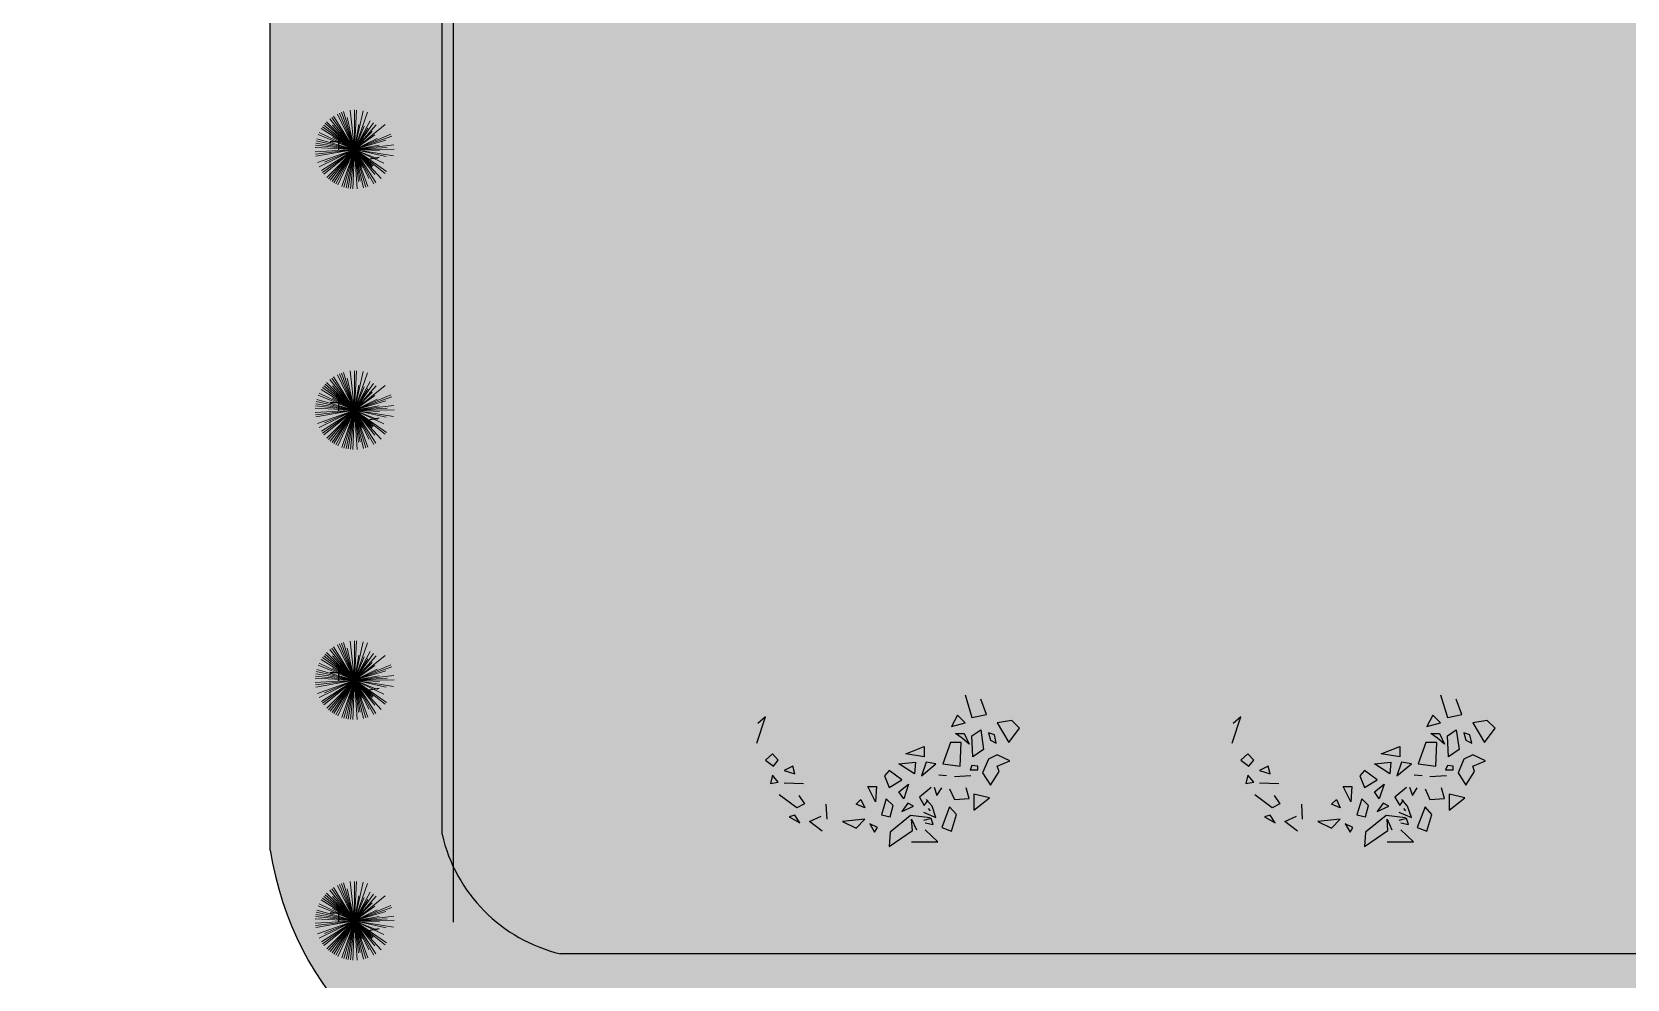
# Model space of a CAD drawing. Header units: millimetres. Extents: x -1544140 to 7445918, y -1294905 to 2019878.
# Drawn here: x 1790708 to 1794939, y 35731 to 38244 of the extents above; entities that cross this region are included whole.
import ezdxf

# ---------------------------------------------------------------- set-up
doc = ezdxf.new("R2010")
doc.units = ezdxf.units.MM
doc.header["$MEASUREMENT"] = 0
doc.layers.add('marc det', color=74, linetype='Continuous', lineweight=18)
picture_1 = doc.add_image_def('image5.png', size_in_pixel=(1482, 826))

msp = doc.modelspace()

# ---------------------------------------------------------------- hatches: boundary and pattern name
at = {"true_color": 0x8dc133, "transparency": 33554687}
h = msp.add_hatch(color=65, dxfattribs=at)
h.dxf.hatch_style = 1
h.paths.add_polyline_path([(1798292.4, 35898), (1798292.4, 39994.8, 0.352206), (1797396.1, 40698.8), (1791984.2, 40698.8, 0.266602), (1791340.6, 40009.7), (1791340.6, 36073, 0.323619), (1792065.9, 35342.5), (1797799.2, 35342.5, 0.388077)])
h.paths.add_polyline_path([(1797765.6, 35798.1), (1792109.9, 35798.1, -0.285044), (1791796.1, 36115.1), (1791796.1, 39948.3, -0.211803), (1792064.2, 40243.2), (1797399.2, 40243.2, -0.326949), (1797836.8, 39933.6), (1797836.8, 35893.4, -0.351898)], flags=16)
at = {"true_color": 0xb8d93f, "transparency": 33554687}
h = msp.add_hatch(color=63, dxfattribs=at)
h.dxf.hatch_style = 1
h.paths.add_polyline_path([(1797836.8, 39933.6, 0.326949), (1797399.2, 40243.2), (1792064.2, 40243.2, 0.386529), (1791796.1, 39638.9), (1791796.1, 36115.1, 0.417198), (1792307, 35798.1), (1797765.6, 35798.1, 0.351898), (1797836.8, 35893.4)])
at = {"layer": 'marc det'}
for points in [[(1792797.5, 36729.1), (1792729.1, 36710.8), (1792706.5, 36681.9), (1792665.3, 36623.9), (1792621.8, 36618.8), (1792616, 36568.8), (1792632.7, 36547.6), (1792620.2, 36515.8), (1792572.1, 36425.7), (1792587.6, 36394.5), (1792614, 36355.8), (1792614.5, 36321.6), (1792562.1, 36301.5), (1792635.1, 36296.4), (1792626.1, 36262.8), (1792649.7, 36238.1), (1792652.7, 36207), (1792688.7, 36167.6), (1792700.5, 36123.5), (1792733.6, 36098.2), (1792757.8, 36103), (1792789.5, 36084.8), (1792803.9, 36043.6), (1792814.1, 35991.9), (1792825.3, 36030.7), (1792859.8, 36062), (1792903.2, 36048.5), (1792932, 36029.7), (1792967.2, 36041.6), (1793004.8, 36041.6), (1793028.9, 36014.6), (1793038.5, 36045.8), (1793077.9, 36068.2), (1793119, 36066.5), (1793161.9, 36087.2), (1793174.9, 36116.6), (1793197.7, 36128.4), (1793227.8, 36134.4), (1793238.5, 36175.6), (1793258.9, 36199.1), (1793314.2, 36205.1), (1793356.6, 36196.4), (1793320.4, 36221), (1793293.3, 36247.5), (1793294.7, 36272.2), (1793319.3, 36306.3), (1793339.5, 36347), (1793336, 36380.5), (1793341.9, 36462.3), (1793410.1, 36497.7), (1793326.6, 36492.3), (1793303.4, 36530.5), (1793299.5, 36566.4), (1793274.2, 36615.2), (1793244.1, 36641), (1793230.2, 36679.8), (1793199.3, 36693.3), (1793159.2, 36722.1), (1793126.1, 36718.8), (1793127, 36774.4), (1793091.7, 36730.8), (1793078.7, 36764.9), (1793061.3, 36773.7), (1793019.4, 36786), (1793010.7, 36775.9), (1792933.5, 36770.5), (1792912.1, 36783.4), (1792874.3, 36768.7), (1792845.3, 36772.7), (1792815.9, 36810.9), (1792788.5, 36854.4), (1792799.9, 36812.7), (1792811.4, 36753.8)], [(1794058.3, 36729.1), (1793989.8, 36710.8), (1793967.3, 36681.9), (1793926, 36623.9), (1793882.6, 36618.8), (1793876.8, 36568.8), (1793893.5, 36547.6), (1793880.9, 36515.8), (1793832.9, 36425.7), (1793848.4, 36394.5), (1793874.8, 36355.8), (1793875.3, 36321.6), (1793822.8, 36301.5), (1793895.9, 36296.4), (1793886.8, 36262.8), (1793910.5, 36238.1), (1793913.5, 36207), (1793949.4, 36167.6), (1793961.2, 36123.5), (1793994.4, 36098.2), (1794018.5, 36103), (1794050.3, 36084.8), (1794064.7, 36043.6), (1794074.9, 35991.9), (1794086, 36030.7), (1794120.6, 36062), (1794164, 36048.5), (1794192.7, 36029.7), (1794228, 36041.6), (1794265.6, 36041.6), (1794289.7, 36014.6), (1794299.2, 36045.8), (1794338.7, 36068.2), (1794379.7, 36066.5), (1794422.7, 36087.2), (1794435.7, 36116.6), (1794458.4, 36128.4), (1794488.6, 36134.4), (1794499.3, 36175.6), (1794519.7, 36199.1), (1794574.9, 36205.1), (1794617.4, 36196.4), (1794581.2, 36221), (1794554.1, 36247.5), (1794555.5, 36272.2), (1794580.1, 36306.3), (1794600.3, 36347), (1794596.8, 36380.5), (1794602.6, 36462.3), (1794670.9, 36497.7), (1794587.3, 36492.3), (1794564.2, 36530.5), (1794560.2, 36566.4), (1794535, 36615.2), (1794504.8, 36641), (1794490.9, 36679.8), (1794460.1, 36693.3), (1794420, 36722.1), (1794386.8, 36718.8), (1794387.7, 36774.4), (1794352.4, 36730.8), (1794339.5, 36764.9), (1794322.1, 36773.7), (1794280.2, 36786), (1794271.5, 36775.9), (1794194.2, 36770.5), (1794172.9, 36783.4), (1794135.1, 36768.7), (1794106.1, 36772.7), (1794076.6, 36810.9), (1794049.3, 36854.4), (1794060.6, 36812.7), (1794072.2, 36753.8)]]:
    msp.add_hatch(color=102, dxfattribs=at).paths.add_polyline_path(points)

# ---------------------------------------------------------------- linework, layer by layer
at = {"color": 116, "true_color": 0x136734}
for p, q in [((1791544.1, 37951.7), (1791499.8, 37951.7)), ((1791521.9, 37973.9), (1791521.9, 37929.6)), ((1791521.9, 37282.2), (1791521.9, 37237.9)), ((1791544.1, 37260), (1791499.8, 37260)), ((1791521.9, 36565.8), (1791521.9, 36521.5)), ((1791544.1, 36543.6), (1791499.8, 36543.6)), ((1791521.9, 35927.5), (1791521.9, 35883.2)), ((1791544.1, 35905.4), (1791499.8, 35905.4))]:
    msp.add_line(p, q, dxfattribs=at)
at = {"color": 116, "lineweight": -2, "true_color": 0x136734}
for p, q in [((1791595.7, 37905.2), (1791629.1, 37911.1)), ((1791595.7, 37213.6), (1791629.1, 37219.5)), ((1791595.7, 36497.1), (1791629.1, 36503)), ((1791595.7, 35858.9), (1791629.1, 35864.8))]:
    msp.add_line(p, q, dxfattribs=at)
at = {"color": 96}
for p, q in [((1793183.2, 36485.2), (1793201.3, 36424.8)), ((1793240.1, 36432.8), (1793224.6, 36473.1)), ((1794444, 36485.2), (1794462.1, 36424.8)), ((1794500.8, 36432.8), (1794485.3, 36473.1)), ((1792630.8, 36356.3), (1792654.1, 36426.8)), ((1792654.1, 36426.8), (1792633.4, 36408.7)), ((1793162.6, 36430.8), (1793147.1, 36400.6)), ((1793183.2, 36410.7), (1793162.6, 36430.8)), ((1793201.3, 36424.8), (1793240.1, 36432.8)), ((1793891.6, 36356.3), (1793914.8, 36426.8)), ((1793914.8, 36426.8), (1793894.1, 36408.7)), ((1794423.4, 36430.8), (1794407.9, 36400.6)), ((1794444, 36410.7), (1794423.4, 36430.8)), ((1794462.1, 36424.8), (1794500.8, 36432.8)), ((1793147.1, 36400.6), (1793183.2, 36410.7)), ((1793157.4, 36382.5), (1793180.7, 36382.5)), ((1793175.5, 36370.4), (1793157.4, 36382.5)), ((1793180.7, 36382.5), (1793193.6, 36354.3)), ((1793201.3, 36376.4), (1793224.6, 36392.5)), ((1793224.6, 36392.5), (1793232.3, 36340.2)), ((1793260.7, 36378.5), (1793245.2, 36384.5)), ((1793245.2, 36384.5), (1793250.4, 36364.4)), ((1793307.2, 36416.7), (1793268.5, 36410.7)), ((1793268.5, 36410.7), (1793299.4, 36358.3)), ((1793299.4, 36358.3), (1793327.8, 36396.6)), ((1793327.8, 36396.6), (1793307.2, 36416.7)), ((1794407.9, 36400.6), (1794444, 36410.7)), ((1794418.2, 36382.5), (1794441.4, 36382.5)), ((1794436.3, 36370.4), (1794418.2, 36382.5)), ((1794441.4, 36382.5), (1794454.4, 36354.3)), ((1794462.1, 36376.4), (1794485.3, 36392.5)), ((1794485.3, 36392.5), (1794493.1, 36340.2)), ((1794521.5, 36378.5), (1794506, 36384.5)), ((1794506, 36384.5), (1794511.1, 36364.4)), ((1794567.9, 36416.7), (1794529.2, 36410.7)), ((1794529.2, 36410.7), (1794560.2, 36358.3)), ((1794560.2, 36358.3), (1794588.6, 36396.6)), ((1794588.6, 36396.6), (1794567.9, 36416.7)), ((1793025.8, 36328.1), (1793074.8, 36348.3)), ((1793074.8, 36348.3), (1793074.8, 36320.1)), ((1793144.5, 36358.3), (1793123.9, 36301.9)), ((1793172.9, 36358.3), (1793144.5, 36358.3)), ((1793170.4, 36295.9), (1793172.9, 36358.3)), ((1793193.6, 36354.3), (1793175.5, 36370.4)), ((1793203.9, 36320.1), (1793201.3, 36376.4)), ((1793232.3, 36340.2), (1793203.9, 36320.1)), ((1793250.4, 36364.4), (1793265.9, 36356.3)), ((1793265.9, 36356.3), (1793260.7, 36378.5)), ((1794286.6, 36328.1), (1794335.6, 36348.3)), ((1794335.6, 36348.3), (1794335.6, 36320.1)), ((1794405.3, 36358.3), (1794384.6, 36301.9)), ((1794433.7, 36358.3), (1794405.3, 36358.3)), ((1794431.1, 36295.9), (1794433.7, 36358.3)), ((1794454.4, 36354.3), (1794436.3, 36370.4)), ((1794464.7, 36320.1), (1794462.1, 36376.4)), ((1794493.1, 36340.2), (1794464.7, 36320.1)), ((1794511.1, 36364.4), (1794526.6, 36356.3)), ((1794526.6, 36356.3), (1794521.5, 36378.5)), ((1792672.1, 36328.1), (1792654.1, 36312)), ((1792654.1, 36312), (1792674.7, 36295.9)), ((1792687.6, 36312), (1792672.1, 36328.1)), ((1792674.7, 36295.9), (1792687.6, 36312)), ((1792726.3, 36295.9), (1792703.1, 36283.8)), ((1792731.5, 36275.8), (1792726.3, 36295.9)), ((1793007.7, 36301.9), (1793051.6, 36306)), ((1793049, 36275.8), (1793007.7, 36301.9)), ((1793074.8, 36320.1), (1793025.8, 36328.1)), ((1793051.6, 36306), (1793049, 36275.8)), ((1793080, 36306), (1793067.1, 36269.7)), ((1793067.1, 36269.7), (1793105.8, 36301.9)), ((1793105.8, 36301.9), (1793080, 36306)), ((1793123.9, 36301.9), (1793170.4, 36295.9)), ((1793201.3, 36297.9), (1793196.2, 36285.8)), ((1793216.8, 36295.9), (1793201.3, 36297.9)), ((1793216.8, 36285.8), (1793216.8, 36295.9)), ((1793245.2, 36314), (1793229.7, 36277.8)), ((1793268.5, 36326.1), (1793245.2, 36314)), ((1793302, 36310), (1793268.5, 36326.1)), ((1793268.5, 36295.9), (1793302, 36310)), ((1793273.6, 36281.8), (1793268.5, 36295.9)), ((1793932.9, 36328.1), (1793914.8, 36312)), ((1793914.8, 36312), (1793935.5, 36295.9)), ((1793948.4, 36312), (1793932.9, 36328.1)), ((1793935.5, 36295.9), (1793948.4, 36312)), ((1793987.1, 36295.9), (1793963.9, 36283.8)), ((1793992.2, 36275.8), (1793987.1, 36295.9)), ((1794268.5, 36301.9), (1794312.4, 36306)), ((1794309.8, 36275.8), (1794268.5, 36301.9)), ((1794335.6, 36320.1), (1794286.6, 36328.1)), ((1794312.4, 36306), (1794309.8, 36275.8)), ((1794340.8, 36306), (1794327.9, 36269.7)), ((1794327.9, 36269.7), (1794366.6, 36301.9)), ((1794366.6, 36301.9), (1794340.8, 36306)), ((1794384.6, 36301.9), (1794431.1, 36295.9)), ((1794462.1, 36297.9), (1794456.9, 36285.8)), ((1794477.6, 36295.9), (1794462.1, 36297.9)), ((1794477.6, 36285.8), (1794477.6, 36295.9)), ((1794506, 36314), (1794490.5, 36277.8)), ((1794529.2, 36326.1), (1794506, 36314)), ((1794562.8, 36310), (1794529.2, 36326.1)), ((1794529.2, 36295.9), (1794562.8, 36310)), ((1794534.4, 36281.8), (1794529.2, 36295.9)), ((1792672.1, 36271.7), (1792666.9, 36249.6)), ((1792666.9, 36249.6), (1792687.6, 36253.6)), ((1792687.6, 36253.6), (1792672.1, 36271.7)), ((1792703.1, 36283.8), (1792731.5, 36275.8)), ((1792981.9, 36283.8), (1792969, 36269.7)), ((1792969, 36269.7), (1792981.9, 36239.5)), ((1793015.5, 36259.7), (1792981.9, 36283.8)), ((1792981.9, 36239.5), (1793015.5, 36259.7)), ((1793134.2, 36269.7), (1793113.5, 36271.7)), ((1793198.7, 36269.7), (1793154.9, 36267.7)), ((1793196.2, 36285.8), (1793216.8, 36285.8)), ((1793229.7, 36277.8), (1793250.4, 36245.6)), ((1793250.4, 36245.6), (1793273.6, 36281.8)), ((1793932.9, 36271.7), (1793927.7, 36249.6)), ((1793927.7, 36249.6), (1793948.4, 36253.6)), ((1793948.4, 36253.6), (1793932.9, 36271.7)), ((1793963.9, 36283.8), (1793992.2, 36275.8)), ((1794242.7, 36283.8), (1794229.7, 36269.7)), ((1794229.7, 36269.7), (1794242.7, 36239.5)), ((1794276.2, 36259.7), (1794242.7, 36283.8)), ((1794242.7, 36239.5), (1794276.2, 36259.7)), ((1794395, 36269.7), (1794374.3, 36271.7)), ((1794459.5, 36269.7), (1794415.6, 36267.7)), ((1794456.9, 36285.8), (1794477.6, 36285.8)), ((1794490.5, 36277.8), (1794511.1, 36245.6)), ((1794511.1, 36245.6), (1794534.4, 36281.8)), ((1792736.8, 36185.4), (1792690.3, 36219.7)), ((1792703.1, 36251.6), (1792754.7, 36249.6)), ((1792742, 36217.7), (1792757.4, 36195.5)), ((1792945.7, 36201.3), (1792925.1, 36241.5)), ((1792925.1, 36241.5), (1792948.3, 36241.5)), ((1792948.3, 36241.5), (1792945.7, 36201.3)), ((1793007.7, 36227.4), (1793033.5, 36247.6)), ((1793020.6, 36209.3), (1793007.7, 36227.4)), ((1793033.5, 36247.6), (1793020.6, 36209.3)), ((1793092.9, 36239.5), (1793061.9, 36213.3)), ((1793061.9, 36213.3), (1793074.8, 36191.2)), ((1793100.8, 36239.8), (1793108.5, 36217.7)), ((1793108.5, 36217.7), (1793121.5, 36237.8)), ((1793142.1, 36235.8), (1793155, 36207.6)), ((1793193.7, 36209.6), (1793186, 36237.8)), ((1793247.8, 36211.3), (1793206.5, 36221.4)), ((1793206.5, 36221.4), (1793206.5, 36179.1)), ((1793206.5, 36179.1), (1793247.8, 36211.3)), ((1793997.6, 36185.4), (1793951.1, 36219.7)), ((1793963.9, 36251.6), (1794015.5, 36249.6)), ((1794002.7, 36217.7), (1794018.2, 36195.5)), ((1794206.5, 36201.3), (1794185.9, 36241.5)), ((1794185.9, 36241.5), (1794209.1, 36241.5)), ((1794209.1, 36241.5), (1794206.5, 36201.3)), ((1794268.5, 36227.4), (1794294.3, 36247.6)), ((1794281.4, 36209.3), (1794268.5, 36227.4)), ((1794294.3, 36247.6), (1794281.4, 36209.3)), ((1794353.7, 36239.5), (1794322.7, 36213.3)), ((1794322.7, 36213.3), (1794335.6, 36191.2)), ((1794361.5, 36239.8), (1794369.3, 36217.7)), ((1794369.3, 36217.7), (1794382.2, 36237.8)), ((1794402.9, 36235.8), (1794415.8, 36207.6)), ((1794454.5, 36209.6), (1794446.7, 36237.8)), ((1794508.5, 36211.3), (1794467.2, 36221.4)), ((1794467.2, 36221.4), (1794467.2, 36179.1)), ((1794467.2, 36179.1), (1794508.5, 36211.3)), ((1792757.4, 36195.5), (1792736.8, 36185.4)), ((1792814.1, 36195.2), (1792816.7, 36155)), ((1792894.1, 36195.2), (1792907, 36207.3)), ((1792917.4, 36185.2), (1792894.1, 36195.2)), ((1792907, 36207.3), (1792917.4, 36185.2)), ((1792974.1, 36209.3), (1792961.3, 36167)), ((1792992.2, 36191.2), (1792974.1, 36209.3)), ((1792984.5, 36161), (1792992.2, 36191.2)), ((1793031, 36197.2), (1793015.5, 36175.1)), ((1793015.5, 36175.1), (1793046.4, 36189.2)), ((1793046.4, 36189.2), (1793031, 36197.2)), ((1793072.4, 36173.4), (1793105.9, 36159.3)), ((1793074.8, 36191.2), (1793085.2, 36205.3)), ((1793095.6, 36189.5), (1793080.1, 36207.6)), ((1793085.2, 36183.2), (1793090.3, 36177.1)), ((1793105.9, 36159.3), (1793095.6, 36189.5)), ((1793142.1, 36187.4), (1793121.5, 36133.1)), ((1793160.2, 36167.3), (1793142.1, 36187.4)), ((1793155, 36207.6), (1793193.7, 36209.6)), ((1794018.2, 36195.5), (1793997.6, 36185.4)), ((1794074.9, 36195.2), (1794077.4, 36155)), ((1794154.9, 36195.2), (1794167.8, 36207.3)), ((1794178.1, 36185.2), (1794154.9, 36195.2)), ((1794167.8, 36207.3), (1794178.1, 36185.2)), ((1794234.9, 36209.3), (1794222, 36167)), ((1794253, 36191.2), (1794234.9, 36209.3)), ((1794245.2, 36161), (1794253, 36191.2)), ((1794291.7, 36197.2), (1794276.2, 36175.1)), ((1794276.2, 36175.1), (1794307.2, 36189.2)), ((1794307.2, 36189.2), (1794291.7, 36197.2)), ((1794333.2, 36173.4), (1794366.7, 36159.3)), ((1794335.6, 36191.2), (1794345.9, 36205.3)), ((1794356.4, 36189.5), (1794340.9, 36207.6)), ((1794345.9, 36183.2), (1794351.1, 36177.1)), ((1794366.7, 36159.3), (1794356.4, 36189.5)), ((1794402.9, 36187.4), (1794382.2, 36133.1)), ((1794420.9, 36167.3), (1794402.9, 36187.4)), ((1794415.8, 36207.6), (1794454.5, 36209.6)), ((1792731.6, 36165.3), (1792716.2, 36161.3)), ((1792716.2, 36161.3), (1792744.6, 36145.2)), ((1792744.6, 36145.2), (1792731.6, 36165.3)), ((1792770.4, 36149.2), (1792801.3, 36163.3)), ((1792803.9, 36123), (1792770.4, 36149.2)), ((1792917.4, 36155), (1792858, 36148.9)), ((1792858, 36148.9), (1792894.1, 36130.8)), ((1792894.1, 36130.8), (1792917.4, 36155)), ((1792950.9, 36132.8), (1792930.3, 36142.9)), ((1792930.3, 36142.9), (1792943.2, 36120.7)), ((1792943.2, 36120.7), (1792950.9, 36132.8)), ((1792961.3, 36167), (1792984.5, 36161)), ((1793038.7, 36165), (1792984.5, 36120.7)), ((1793090.3, 36159), (1793038.7, 36165)), ((1793043.8, 36124.7), (1793041.3, 36155)), ((1793041.3, 36155), (1793054.2, 36126.8)), ((1793093.1, 36157.2), (1793072.4, 36151.2)), ((1793077.6, 36145.2), (1793098.2, 36141.1)), ((1793111.1, 36094.8), (1793077.6, 36127)), ((1793098.2, 36141.1), (1793093.1, 36157.2)), ((1793121.5, 36133.1), (1793147.3, 36123)), ((1793147.3, 36123), (1793160.2, 36167.3)), ((1793992.4, 36165.3), (1793976.9, 36161.3)), ((1793976.9, 36161.3), (1794005.3, 36145.2)), ((1794005.3, 36145.2), (1793992.4, 36165.3)), ((1794031.1, 36149.2), (1794062.1, 36163.3)), ((1794064.7, 36123), (1794031.1, 36149.2)), ((1794178.1, 36155), (1794118.8, 36148.9)), ((1794118.8, 36148.9), (1794154.9, 36130.8)), ((1794154.9, 36130.8), (1794178.1, 36155)), ((1794211.7, 36132.8), (1794191, 36142.9)), ((1794191, 36142.9), (1794203.9, 36120.7)), ((1794203.9, 36120.7), (1794211.7, 36132.8)), ((1794222, 36167), (1794245.2, 36161)), ((1794299.4, 36165), (1794245.2, 36120.7)), ((1794351.1, 36159), (1794299.4, 36165)), ((1794304.6, 36124.7), (1794302, 36155)), ((1794302, 36155), (1794314.9, 36126.8)), ((1794353.8, 36157.2), (1794333.2, 36151.2)), ((1794338.3, 36145.2), (1794359, 36141.1)), ((1794371.9, 36094.8), (1794338.3, 36127)), ((1794359, 36141.1), (1794353.8, 36157.2)), ((1794382.2, 36133.1), (1794408, 36123)), ((1794408, 36123), (1794420.9, 36167.3)), ((1792981.9, 36082.5), (1793043.8, 36124.7)), ((1792984.5, 36120.7), (1792981.9, 36082.5)), ((1793041.4, 36094.8), (1793111.1, 36094.8)), ((1794242.7, 36082.5), (1794304.6, 36124.7)), ((1794245.2, 36120.7), (1794242.7, 36082.5)), ((1794302.2, 36094.8), (1794371.9, 36094.8))]:
    msp.add_line(p, q, dxfattribs=at)
for points in [[(1791340.6, 36073), (1791340.6, 40009.7)], [(1791825.3, 39994.8), (1791825.3, 35882.2)], [(1791796.1, 36115.1), (1791796.1, 39948.3)], [(1797765.6, 35798.1), (1792109.9, 35798.1)]]:
    msp.add_lwpolyline(points)
for radius, start, end in [(423, 192.8886, 256.5281), (878.5, 188.9332, 260.6635)]:
    msp.add_arc((1792208.4, 36209.4), radius, start, end)
at = {"layer": 'marc det', "color": 116, "true_color": 0x136734}
for p, q in [((1791564.3, 37932), (1791529.2, 38030.4)), ((1791564.3, 37932), (1791534.8, 38032.2)), ((1791564.3, 37932), (1791552, 38035.7)), ((1791564.3, 37932), (1791563.7, 38036.5)), ((1791564.3, 37932), (1791569.6, 38036.3)), ((1791564.3, 37932), (1791587, 38034)), ((1791564.3, 37932), (1791598.2, 38030.8)), ((1791478.7, 37991.9), (1791564.3, 37932)), ((1791564.3, 37932), (1791478.7, 37991.9)), ((1791564.3, 37932), (1791482.2, 37996.6)), ((1791564.3, 37932), (1791486, 38001.1)), ((1791564.3, 37932), (1791490, 38005.4)), ((1791564.3, 37932), (1791498.7, 38013.3)), ((1791564.3, 37932), (1791503.4, 38016.8)), ((1791564.3, 37932), (1791506, 37996.5)), ((1791564.3, 37932), (1791508.2, 38020.1)), ((1791564.3, 37932), (1791518.4, 38025.8)), ((1791564.3, 37932), (1791523.8, 38028.3)), ((1791564.3, 37932), (1791544.5, 38016.6)), ((1791564.3, 37932), (1791605.7, 38008)), ((1791564.3, 37932), (1791614, 38002.8)), ((1791614, 38002.8), (1791564.3, 37932)), ((1791564.3, 37932), (1791575.1, 37997.9)), ((1791564.3, 37932), (1791645.6, 37997.6)), ((1791564.3, 37932), (1791621.5, 37996.8)), ((1791564.3, 37932), (1791589.5, 37993.7)), ((1791564.3, 37932), (1791599.4, 37988.6)), ((1791564.3, 37932), (1791461.2, 37948.9)), ((1791564.3, 37932), (1791462.3, 37954.6)), ((1791564.3, 37932), (1791463.8, 37960.3)), ((1791564.3, 37932), (1791467.6, 37971.4)), ((1791564.3, 37932), (1791469.9, 37976.8)), ((1791564.3, 37932), (1791475.5, 37987)), ((1791564.3, 37932), (1791505.5, 37964)), ((1791564.3, 37932), (1791611, 37979.2)), ((1791564.3, 37932), (1791660.6, 37972.5)), ((1791564.3, 37932), (1791618.2, 37970.7)), ((1791564.3, 37932), (1791662.7, 37967.1)), ((1791564.3, 37932), (1791623.8, 37961.1)), ((1791564.3, 37932), (1791646.9, 37956.3)), ((1791564.3, 37932), (1791460, 37937.2)), ((1791564.3, 37932), (1791460, 37925.5)), ((1791564.3, 37932), (1791460.4, 37943.1)), ((1791564.3, 37932), (1791460.6, 37919.7)), ((1791564.3, 37932), (1791461.4, 37913.9)), ((1791564.3, 37932), (1791465.9, 37896.9)), ((1791564.3, 37932), (1791470.5, 37886.1)), ((1791564.3, 37932), (1791476.2, 37875.9)), ((1791564.3, 37932), (1791479.5, 37871)), ((1791564.3, 37932), (1791483, 37866.3)), ((1791564.3, 37932), (1791484.5, 37898.4)), ((1791564.3, 37932), (1791490.9, 37857.7)), ((1791564.3, 37932), (1791495.2, 37853.7)), ((1791564.3, 37932), (1791499.7, 37849.9)), ((1791504.4, 37846.4), (1791564.3, 37932)), ((1791564.3, 37932), (1791509.3, 37843.2)), ((1791564.3, 37932), (1791514.3, 37840.2)), ((1791564.3, 37932), (1791519.6, 37837.6)), ((1791564.3, 37932), (1791530.4, 37833.2)), ((1791564.3, 37932), (1791536, 37831.4)), ((1791564.3, 37932), (1791541.7, 37830)), ((1791564.3, 37932), (1791547.4, 37828.9)), ((1791564.3, 37932), (1791553.2, 37828.1)), ((1791564.3, 37932), (1791559.1, 37827.6)), ((1791563.2, 37933), (1791648.8, 37873)), ((1791563.2, 37933), (1791645.3, 37868.3)), ((1791648.8, 37873), (1791563.2, 37933)), ((1791564.3, 37932), (1791668.1, 37944.3)), ((1791564.3, 37932), (1791629.4, 37943.4)), ((1791564.3, 37932), (1791650.2, 37937.3)), ((1791564.3, 37932), (1791668.8, 37932.6)), ((1791564.3, 37932), (1791574.4, 37846.7)), ((1791564.3, 37932), (1791570.8, 37827.7)), ((1791564.3, 37932), (1791579.2, 37847.4)), ((1791564.3, 37932), (1791599.4, 37833.6)), ((1791564.3, 37932), (1791593.8, 37831.8)), ((1791564.3, 37932), (1791588.2, 37830.3)), ((1791564.3, 37932), (1791615.4, 37840.8)), ((1791564.3, 37932), (1791602, 37854.9)), ((1791564.3, 37932), (1791620.4, 37843.8)), ((1791564.3, 37932), (1791630.2, 37928.7)), ((1791564.3, 37932), (1791667.4, 37915.1)), ((1791564.3, 37932), (1791648.2, 37913.4)), ((1791564.3, 37932), (1791625.3, 37907.1)), ((1791564.3, 37932), (1791584.6, 37883.8)), ((1791564.3, 37932), (1791611.1, 37885.7)), ((1791564.3, 37932), (1791613.6, 37888.4)), ((1791564.3, 37932), (1791641.9, 37895.2)), ((1791564.3, 37932), (1791618.2, 37865.2)), ((1791564.3, 37932), (1791634.4, 37854.5)), ((1791564.3, 37240.3), (1791490, 37313.7)), ((1791564.3, 37240.3), (1791498.7, 37321.6)), ((1791564.3, 37240.3), (1791503.4, 37325.2)), ((1791564.3, 37240.3), (1791508.2, 37328.4)), ((1791564.3, 37240.3), (1791518.4, 37334.2)), ((1791564.3, 37240.3), (1791523.8, 37336.6)), ((1791564.3, 37240.3), (1791529.2, 37338.7)), ((1791564.3, 37240.3), (1791534.8, 37340.5)), ((1791564.3, 37240.3), (1791544.5, 37324.9)), ((1791564.3, 37240.3), (1791552, 37344.1)), ((1791564.3, 37240.3), (1791563.7, 37344.8)), ((1791564.3, 37240.3), (1791569.6, 37344.7)), ((1791564.3, 37240.3), (1791587, 37342.3)), ((1791564.3, 37240.3), (1791598.2, 37339.1)), ((1791564.3, 37240.3), (1791605.7, 37316.3)), ((1791564.3, 37240.3), (1791614, 37311.2)), ((1791614, 37311.2), (1791564.3, 37240.3)), ((1791564.3, 37240.3), (1791463.8, 37268.6)), ((1791564.3, 37240.3), (1791467.6, 37279.7)), ((1791564.3, 37240.3), (1791469.9, 37285.1)), ((1791564.3, 37240.3), (1791475.5, 37295.4)), ((1791478.7, 37300.3), (1791564.3, 37240.3)), ((1791564.3, 37240.3), (1791478.7, 37300.3)), ((1791564.3, 37240.3), (1791482.2, 37305)), ((1791564.3, 37240.3), (1791486, 37309.5)), ((1791564.3, 37240.3), (1791505.5, 37272.3)), ((1791564.3, 37240.3), (1791506, 37304.8)), ((1791564.3, 37240.3), (1791575.1, 37306.2)), ((1791564.3, 37240.3), (1791645.6, 37305.9)), ((1791564.3, 37240.3), (1791621.5, 37305.1)), ((1791564.3, 37240.3), (1791589.5, 37302)), ((1791564.3, 37240.3), (1791599.4, 37296.9)), ((1791564.3, 37240.3), (1791611, 37287.6)), ((1791564.3, 37240.3), (1791660.6, 37280.9)), ((1791564.3, 37240.3), (1791618.2, 37279)), ((1791564.3, 37240.3), (1791662.7, 37275.4)), ((1791564.3, 37240.3), (1791623.8, 37269.4)), ((1791564.3, 37240.3), (1791460, 37245.5)), ((1791564.3, 37240.3), (1791460, 37233.8)), ((1791564.3, 37240.3), (1791460.4, 37251.4)), ((1791564.3, 37240.3), (1791460.6, 37228)), ((1791564.3, 37240.3), (1791461.2, 37257.2)), ((1791564.3, 37240.3), (1791461.4, 37222.2)), ((1791564.3, 37240.3), (1791462.3, 37262.9)), ((1791564.3, 37240.3), (1791465.9, 37205.2)), ((1791564.3, 37240.3), (1791470.5, 37194.4)), ((1791564.3, 37240.3), (1791476.2, 37184.2)), ((1791564.3, 37240.3), (1791479.5, 37179.3)), ((1791564.3, 37240.3), (1791483, 37174.7)), ((1791564.3, 37240.3), (1791484.5, 37206.7)), ((1791564.3, 37240.3), (1791490.9, 37166)), ((1791564.3, 37240.3), (1791495.2, 37162)), ((1791564.3, 37240.3), (1791499.7, 37158.2)), ((1791504.4, 37154.7), (1791564.3, 37240.3)), ((1791564.3, 37240.3), (1791509.3, 37151.5)), ((1791564.3, 37240.3), (1791514.3, 37148.6)), ((1791564.3, 37240.3), (1791519.6, 37145.9)), ((1791564.3, 37240.3), (1791530.4, 37141.5)), ((1791564.3, 37240.3), (1791536, 37139.7)), ((1791564.3, 37240.3), (1791541.7, 37138.3)), ((1791564.3, 37240.3), (1791547.4, 37137.2)), ((1791564.3, 37240.3), (1791553.2, 37136.4)), ((1791564.3, 37240.3), (1791559.1, 37135.9)), ((1791563.2, 37241.3), (1791648.8, 37181.3)), ((1791563.2, 37241.3), (1791645.3, 37176.6)), ((1791648.8, 37181.3), (1791563.2, 37241.3)), ((1791564.3, 37240.3), (1791646.9, 37264.6)), ((1791564.3, 37240.3), (1791668.1, 37252.6)), ((1791564.3, 37240.3), (1791629.4, 37251.8)), ((1791564.3, 37240.3), (1791650.2, 37245.6)), ((1791564.3, 37240.3), (1791668.8, 37240.9)), ((1791564.3, 37240.3), (1791574.4, 37155)), ((1791564.3, 37240.3), (1791570.8, 37136)), ((1791564.3, 37240.3), (1791579.2, 37155.7)), ((1791564.3, 37240.3), (1791599.4, 37141.9)), ((1791564.3, 37240.3), (1791593.8, 37140.1)), ((1791564.3, 37240.3), (1791588.2, 37138.6)), ((1791564.3, 37240.3), (1791615.4, 37149.2)), ((1791564.3, 37240.3), (1791602, 37163.2)), ((1791564.3, 37240.3), (1791620.4, 37152.2)), ((1791564.3, 37240.3), (1791630.2, 37237)), ((1791564.3, 37240.3), (1791667.4, 37223.4)), ((1791564.3, 37240.3), (1791648.2, 37221.7)), ((1791564.3, 37240.3), (1791625.3, 37215.5)), ((1791564.3, 37240.3), (1791584.6, 37192.2)), ((1791564.3, 37240.3), (1791611.1, 37194.1)), ((1791564.3, 37240.3), (1791613.6, 37196.8)), ((1791564.3, 37240.3), (1791641.9, 37203.5)), ((1791564.3, 37240.3), (1791618.2, 37173.6)), ((1791564.3, 37240.3), (1791634.4, 37162.8)), ((1791564.3, 36523.9), (1791486, 36593)), ((1791564.3, 36523.9), (1791490, 36597.3)), ((1791564.3, 36523.9), (1791498.7, 36605.2)), ((1791564.3, 36523.9), (1791503.4, 36608.7)), ((1791564.3, 36523.9), (1791508.2, 36612)), ((1791564.3, 36523.9), (1791518.4, 36617.7)), ((1791564.3, 36523.9), (1791523.8, 36620.2)), ((1791564.3, 36523.9), (1791529.2, 36622.3)), ((1791564.3, 36523.9), (1791534.8, 36624.1)), ((1791564.3, 36523.9), (1791544.5, 36608.5)), ((1791564.3, 36523.9), (1791552, 36627.6)), ((1791564.3, 36523.9), (1791563.7, 36628.3)), ((1791564.3, 36523.9), (1791569.6, 36628.2)), ((1791564.3, 36523.9), (1791587, 36625.9)), ((1791564.3, 36523.9), (1791598.2, 36622.7)), ((1791564.3, 36523.9), (1791605.7, 36599.9)), ((1791564.3, 36523.9), (1791614, 36594.7)), ((1791614, 36594.7), (1791564.3, 36523.9)), ((1791564.3, 36523.9), (1791463.8, 36552.2)), ((1791564.3, 36523.9), (1791467.6, 36563.3)), ((1791564.3, 36523.9), (1791469.9, 36568.6)), ((1791564.3, 36523.9), (1791475.5, 36578.9)), ((1791478.7, 36583.8), (1791564.3, 36523.9)), ((1791564.3, 36523.9), (1791478.7, 36583.8)), ((1791564.3, 36523.9), (1791482.2, 36588.5)), ((1791564.3, 36523.9), (1791505.5, 36555.9)), ((1791564.3, 36523.9), (1791506, 36588.4)), ((1791564.3, 36523.9), (1791575.1, 36589.8)), ((1791564.3, 36523.9), (1791645.6, 36589.5)), ((1791564.3, 36523.9), (1791621.5, 36588.7)), ((1791564.3, 36523.9), (1791589.5, 36585.6)), ((1791564.3, 36523.9), (1791599.4, 36580.4)), ((1791564.3, 36523.9), (1791611, 36571.1)), ((1791564.3, 36523.9), (1791660.6, 36564.4)), ((1791564.3, 36523.9), (1791618.2, 36562.6)), ((1791564.3, 36523.9), (1791662.7, 36559)), ((1791564.3, 36523.9), (1791623.8, 36553)), ((1791564.3, 36523.9), (1791460, 36529.1)), ((1791564.3, 36523.9), (1791460, 36517.4)), ((1791564.3, 36523.9), (1791460.4, 36534.9)), ((1791564.3, 36523.9), (1791460.6, 36511.5)), ((1791564.3, 36523.9), (1791461.2, 36540.7)), ((1791564.3, 36523.9), (1791461.4, 36505.7)), ((1791564.3, 36523.9), (1791462.3, 36546.5)), ((1791564.3, 36523.9), (1791465.9, 36488.8)), ((1791564.3, 36523.9), (1791470.5, 36478)), ((1791564.3, 36523.9), (1791476.2, 36467.7)), ((1791564.3, 36523.9), (1791479.5, 36462.9)), ((1791564.3, 36523.9), (1791483, 36458.2)), ((1791564.3, 36523.9), (1791484.5, 36490.3)), ((1791564.3, 36523.9), (1791490.9, 36449.5)), ((1791564.3, 36523.9), (1791495.2, 36445.5)), ((1791564.3, 36523.9), (1791499.7, 36441.8)), ((1791504.4, 36438.3), (1791564.3, 36523.9)), ((1791564.3, 36523.9), (1791509.3, 36435.1)), ((1791564.3, 36523.9), (1791514.3, 36432.1)), ((1791564.3, 36523.9), (1791519.6, 36429.5)), ((1791564.3, 36523.9), (1791530.4, 36425)), ((1791564.3, 36523.9), (1791536, 36423.3)), ((1791564.3, 36523.9), (1791541.7, 36421.9)), ((1791564.3, 36523.9), (1791547.4, 36420.7)), ((1791564.3, 36523.9), (1791553.2, 36420)), ((1791564.3, 36523.9), (1791559.1, 36419.5)), ((1791563.2, 36524.9), (1791648.8, 36464.9)), ((1791563.2, 36524.9), (1791645.3, 36460.2)), ((1791648.8, 36464.9), (1791563.2, 36524.9)), ((1791564.3, 36523.9), (1791646.9, 36548.2)), ((1791564.3, 36523.9), (1791668.1, 36536.2)), ((1791564.3, 36523.9), (1791629.4, 36535.3)), ((1791564.3, 36523.9), (1791650.2, 36529.2)), ((1791564.3, 36523.9), (1791668.8, 36524.5)), ((1791564.3, 36523.9), (1791574.4, 36438.6)), ((1791564.3, 36523.9), (1791570.8, 36419.6)), ((1791564.3, 36523.9), (1791579.2, 36439.3)), ((1791564.3, 36523.9), (1791599.4, 36425.4)), ((1791564.3, 36523.9), (1791593.8, 36423.6)), ((1791564.3, 36523.9), (1791588.2, 36422.1)), ((1791564.3, 36523.9), (1791615.4, 36432.7)), ((1791564.3, 36523.9), (1791602, 36446.8)), ((1791564.3, 36523.9), (1791620.4, 36435.7)), ((1791564.3, 36523.9), (1791630.2, 36520.6)), ((1791564.3, 36523.9), (1791667.4, 36507)), ((1791564.3, 36523.9), (1791648.2, 36505.2)), ((1791564.3, 36523.9), (1791625.3, 36499)), ((1791564.3, 36523.9), (1791584.6, 36475.7)), ((1791564.3, 36523.9), (1791611.1, 36477.6)), ((1791564.3, 36523.9), (1791613.6, 36480.3)), ((1791564.3, 36523.9), (1791641.9, 36487.1)), ((1791564.3, 36523.9), (1791618.2, 36457.1)), ((1791564.3, 36523.9), (1791634.4, 36446.4)), ((1791564.3, 35885.6), (1791490, 35959.1)), ((1791564.3, 35885.6), (1791498.7, 35966.9)), ((1791564.3, 35885.6), (1791503.4, 35970.5)), ((1791564.3, 35885.6), (1791508.2, 35973.8)), ((1791564.3, 35885.6), (1791518.4, 35979.5)), ((1791564.3, 35885.6), (1791523.8, 35981.9)), ((1791564.3, 35885.6), (1791529.2, 35984)), ((1791564.3, 35885.6), (1791534.8, 35985.9)), ((1791564.3, 35885.6), (1791544.5, 35970.2)), ((1791564.3, 35885.6), (1791552, 35989.4)), ((1791564.3, 35885.6), (1791563.7, 35990.1)), ((1791564.3, 35885.6), (1791569.6, 35990)), ((1791564.3, 35885.6), (1791587, 35987.6)), ((1791564.3, 35885.6), (1791598.2, 35984.5)), ((1791564.3, 35885.6), (1791605.7, 35961.7)), ((1791564.3, 35885.6), (1791467.6, 35925)), ((1791564.3, 35885.6), (1791469.9, 35930.4)), ((1791564.3, 35885.6), (1791475.5, 35940.7)), ((1791478.7, 35945.6), (1791564.3, 35885.6)), ((1791564.3, 35885.6), (1791478.7, 35945.6)), ((1791564.3, 35885.6), (1791482.2, 35950.3)), ((1791564.3, 35885.6), (1791486, 35954.8)), ((1791564.3, 35885.6), (1791505.5, 35917.7)), ((1791564.3, 35885.6), (1791506, 35950.1)), ((1791564.3, 35885.6), (1791614, 35956.5)), ((1791614, 35956.5), (1791564.3, 35885.6)), ((1791564.3, 35885.6), (1791575.1, 35951.5)), ((1791564.3, 35885.6), (1791645.6, 35951.3)), ((1791564.3, 35885.6), (1791621.5, 35950.4)), ((1791564.3, 35885.6), (1791589.5, 35947.4)), ((1791564.3, 35885.6), (1791599.4, 35942.2)), ((1791564.3, 35885.6), (1791611, 35932.9)), ((1791564.3, 35885.6), (1791660.6, 35926.2)), ((1791564.3, 35885.6), (1791618.2, 35924.3)), ((1791564.3, 35885.6), (1791662.7, 35920.7)), ((1791564.3, 35885.6), (1791460, 35890.9)), ((1791564.3, 35885.6), (1791460, 35879.2)), ((1791564.3, 35885.6), (1791460.4, 35896.7)), ((1791564.3, 35885.6), (1791460.6, 35873.3)), ((1791564.3, 35885.6), (1791461.2, 35902.5)), ((1791564.3, 35885.6), (1791461.4, 35867.5)), ((1791564.3, 35885.6), (1791462.3, 35908.3)), ((1791564.3, 35885.6), (1791463.8, 35914)), ((1791564.3, 35885.6), (1791465.9, 35850.5)), ((1791564.3, 35885.6), (1791470.5, 35839.7)), ((1791564.3, 35885.6), (1791476.2, 35829.5)), ((1791564.3, 35885.6), (1791479.5, 35824.7)), ((1791564.3, 35885.6), (1791483, 35820)), ((1791564.3, 35885.6), (1791484.5, 35852)), ((1791564.3, 35885.6), (1791490.9, 35811.3)), ((1791564.3, 35885.6), (1791495.2, 35807.3)), ((1791564.3, 35885.6), (1791499.7, 35803.6)), ((1791504.4, 35800.1), (1791564.3, 35885.6)), ((1791564.3, 35885.6), (1791509.3, 35796.8)), ((1791564.3, 35885.6), (1791514.3, 35793.9)), ((1791564.3, 35885.6), (1791519.6, 35791.2)), ((1791564.3, 35885.6), (1791530.4, 35786.8)), ((1791564.3, 35885.6), (1791536, 35785.1)), ((1791564.3, 35885.6), (1791541.7, 35783.6)), ((1791564.3, 35885.6), (1791547.4, 35782.5)), ((1791564.3, 35885.6), (1791553.2, 35781.7)), ((1791564.3, 35885.6), (1791559.1, 35781.3)), ((1791563.2, 35886.6), (1791648.8, 35826.7)), ((1791563.2, 35886.6), (1791645.3, 35822)), ((1791648.8, 35826.7), (1791563.2, 35886.6)), ((1791564.3, 35885.6), (1791623.8, 35914.7)), ((1791564.3, 35885.6), (1791646.9, 35910)), ((1791564.3, 35885.6), (1791668.1, 35898)), ((1791564.3, 35885.6), (1791629.4, 35897.1)), ((1791564.3, 35885.6), (1791650.2, 35891)), ((1791564.3, 35885.6), (1791668.8, 35886.3)), ((1791564.3, 35885.6), (1791574.4, 35800.4)), ((1791564.3, 35885.6), (1791570.8, 35781.4)), ((1791564.3, 35885.6), (1791579.2, 35801.1)), ((1791564.3, 35885.6), (1791599.4, 35787.2)), ((1791564.3, 35885.6), (1791593.8, 35785.4)), ((1791564.3, 35885.6), (1791588.2, 35783.9)), ((1791564.3, 35885.6), (1791615.4, 35794.5)), ((1791564.3, 35885.6), (1791602, 35808.6)), ((1791564.3, 35885.6), (1791620.4, 35797.5)), ((1791564.3, 35885.6), (1791630.2, 35882.3)), ((1791564.3, 35885.6), (1791667.4, 35868.7)), ((1791564.3, 35885.6), (1791648.2, 35867)), ((1791564.3, 35885.6), (1791625.3, 35860.8)), ((1791564.3, 35885.6), (1791584.6, 35837.5)), ((1791564.3, 35885.6), (1791611.1, 35839.4)), ((1791564.3, 35885.6), (1791613.6, 35842.1)), ((1791564.3, 35885.6), (1791641.9, 35848.9)), ((1791564.3, 35885.6), (1791618.2, 35818.9)), ((1791564.3, 35885.6), (1791634.4, 35808.1))]:
    msp.add_line(p, q, dxfattribs=at)

# ---------------------------------------------------------------- pictures from other files: only their frames are drawn
image = msp.add_image(picture_1, insert=(1748459.4, -24499.6), size_in_units=(203261.5, 113288.8))
image.dxf.flags = 7

doc.saveas('drawing.dxf')
